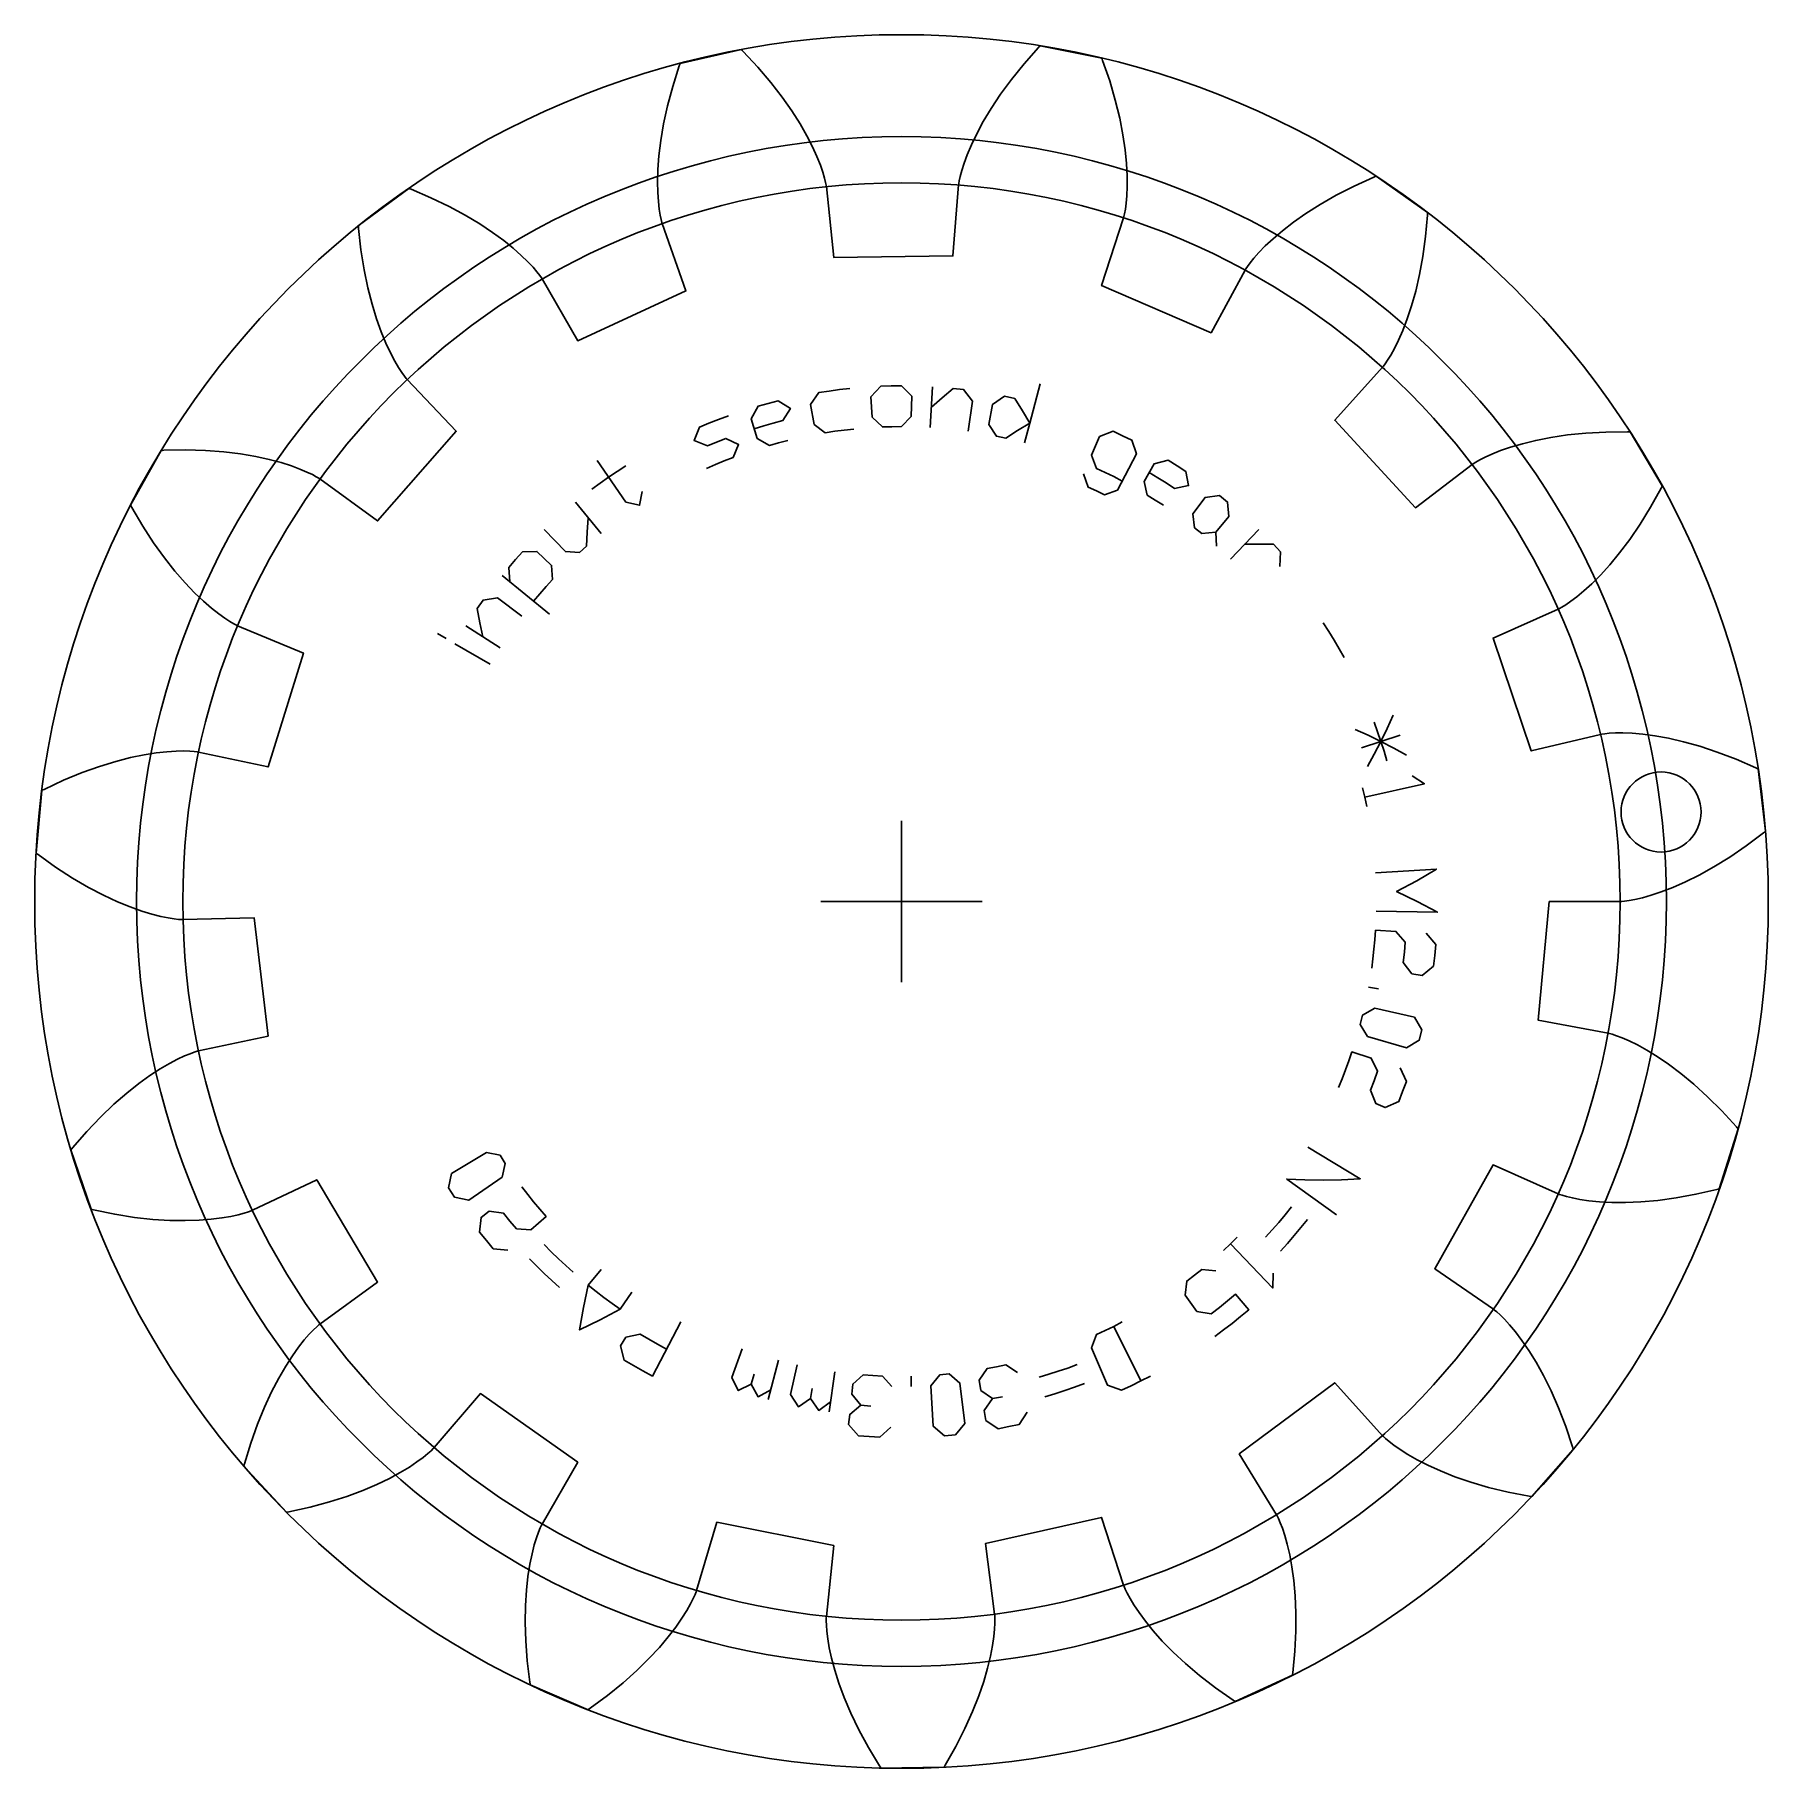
# Model space of a CAD drawing. Extents: x -17.2 to 17.2, y -17.2 to 17.2.
import ezdxf

# ---------------------------------------------------------------- set-up
doc = ezdxf.new("R2010")
doc.units = 0
for name, color, linetype in [('gear', 7, 'CONTINUOUS'), ('gear_guides', 5, 'CONTINUOUS'), ('gear_texts', 7, 'CONTINUOUS')]:
    doc.layers.add(name, color=color, linetype=linetype)

msp = doc.modelspace()

# ---------------------------------------------------------------- linework, layer by layer
at = {"layer": 'gear'}
msp.add_lwpolyline([(12.827, 0), (14.238511, 0.000025), (14.265465, 0.001243), (14.323051, 0.006401), (14.410895, 0.018347), (14.528423, 0.039898), (14.674867, 0.07383), (14.849263, 0.122865), (15.05046, 0.18966), (15.277118, 0.276794), (15.527719, 0.386757), (15.800568, 0.521939), (16.093802, 0.684618), (16.405394, 0.876951), (16.733164, 1.100965), (17.074783, 1.358543), (17.096538, 1.375796), (17.107432, 1.384475), (17.112883, 1.388827), (17.113565, 1.389372), (17.113654, 1.389868), (16.967838, 2.627043), (16.967636, 2.627506), (16.966846, 2.627877), (16.960533, 2.630843), (16.947919, 2.63675), (16.922749, 2.648473), (16.530606, 2.819568), (16.159736, 2.961239), (15.811966, 3.075859), (15.488945, 3.165905), (15.192144, 3.233946), (14.922844, 3.282632), (14.682138, 3.314682), (14.470926, 3.33287), (14.289908, 3.340016), (14.139588, 3.33897), (14.02027, 3.332606), (13.932056, 3.323801), (13.874849, 3.315429), (13.84835, 3.310347), (12.475512, 2.982204), (11.718048, 5.217211), (13.007517, 5.791347), (13.031645, 5.803423), (13.082155, 5.831558), (13.157545, 5.8782), (13.256147, 5.945691), (13.376129, 6.036253), (13.515503, 6.151982), (13.672137, 6.294837), (13.843759, 6.466628), (14.027969, 6.669013), (14.222246, 6.903485), (14.423961, 7.171368), (14.630385, 7.47381), (14.838703, 7.811772), (15.046021, 8.18603), (15.058878, 8.210641), (15.0653, 8.223), (15.06851, 8.229193), (15.068911, 8.229968), (15.068791, 8.230458), (14.432377, 9.301365), (14.432004, 9.301705), (14.431132, 9.301723), (14.424158, 9.301864), (14.410232, 9.302131), (14.382469, 9.302603), (13.954638, 9.299407), (13.558209, 9.277983), (13.193885, 9.241243), (12.862166, 9.192119), (12.563349, 9.133558), (12.297529, 9.068501), (12.064598, 8.999876), (11.864248, 8.930584), (11.695974, 8.863485), (11.559075, 8.80139), (11.452661, 8.747045), (11.375655, 8.703121), (11.326798, 8.672205), (11.304658, 8.656784), (10.183975, 7.798626), (8.582938, 9.532319), (9.527405, 10.581293), (9.544535, 10.602139), (9.579235, 10.648385), (9.629137, 10.721659), (9.691763, 10.823419), (9.764537, 10.954953), (9.84479, 11.117366), (9.929778, 11.311579), (10.016689, 11.538323), (10.102655, 11.798135), (10.184768, 12.091356), (10.260086, 12.418124), (10.32565, 12.778379), (10.378496, 13.171853), (10.415666, 13.598079), (10.417401, 13.625791), (10.418241, 13.639694), (10.418654, 13.646657), (10.418706, 13.647528), (10.418397, 13.647927), (9.401426, 14.367396), (9.400947, 14.367555), (9.400143, 14.367217), (9.393715, 14.364509), (9.380884, 14.359089), (9.35533, 14.348228), (8.965787, 14.171294), (8.612345, 13.99048), (8.294462, 13.808732), (8.011402, 13.628933), (7.762238, 13.453895), (7.54586, 13.286344), (7.360979, 13.12891), (7.206134, 12.984119), (7.079699, 12.854378), (6.979893, 12.741969), (6.904783, 12.64904), (6.8523, 12.577592), (6.820242, 12.529477), (6.806288, 12.506385), (6.131537, 11.266596), (3.963761, 12.199202), (4.399918, 13.541637), (4.407089, 13.567648), (4.419978, 13.62401), (4.435762, 13.711245), (4.451585, 13.829681), (4.464567, 13.979442), (4.471823, 14.160456), (4.47047, 14.372446), (4.457642, 14.614937), (4.430501, 14.887253), (4.386251, 15.188521), (4.322148, 15.517674), (4.235516, 15.87345), (4.123752, 16.254401), (3.984347, 16.658896), (3.974661, 16.684918), (3.969774, 16.697961), (3.967319, 16.70449), (3.967012, 16.705307), (3.966567, 16.705545), (2.744884, 16.949174), (2.744382, 16.949125), (2.743784, 16.948488), (2.739013, 16.9434), (2.729496, 16.93323), (2.710569, 16.912914), (2.426669, 16.592835), (2.177327, 16.283895), (1.960851, 15.988566), (1.775393, 15.709181), (1.618965, 15.447932), (1.489443, 15.206857), (1.38458, 14.987836), (1.302014, 14.792582), (1.239281, 14.622632), (1.193824, 14.479346), (1.163005, 14.363901), (1.14412, 14.277284), (1.134403, 14.220289), (1.131048, 14.193517), (1.018901, 12.786468), (-1.340787, 12.756732), (-1.488355, 14.160509), (-1.492384, 14.187188), (-1.503533, 14.243919), (-1.524595, 14.330033), (-1.558313, 14.444665), (-1.607366, 14.586759), (-1.674363, 14.755074), (-1.761823, 14.948187), (-1.872172, 15.164495), (-2.007727, 15.402229), (-2.170689, 15.659454), (-2.363128, 15.934077), (-2.586978, 16.223858), (-2.844025, 16.526416), (-3.135901, 16.839239), (-3.155334, 16.859071), (-3.165104, 16.868999), (-3.170002, 16.873965), (-3.170615, 16.874586), (-3.171118, 16.874623), (-4.386274, 16.600286), (-4.386713, 16.600036), (-4.386999, 16.599212), (-4.389289, 16.592623), (-4.393846, 16.579461), (-4.402873, 16.553203), (-4.532041, 16.145324), (-4.634169, 15.761678), (-4.711809, 15.403831), (-4.767597, 15.073168), (-4.804242, 14.77088), (-4.824512, 14.497966), (-4.831225, 14.255229), (-4.827236, 14.043273), (-4.815421, 13.8625), (-4.798669, 13.713113), (-4.779867, 13.595113), (-4.761889, 13.508303), (-4.747584, 13.452284), (-4.73976, 13.426462), (-4.269913, 12.095444), (-6.4135, 11.108508), (-7.119278, 12.3309), (-7.133809, 12.353634), (-7.167069, 12.400926), (-7.221337, 12.471028), (-7.298764, 12.562035), (-7.401372, 12.671893), (-7.531036, 12.798407), (-7.68948, 12.93925), (-7.87827, 13.091975), (-8.098801, 13.25402), (-8.352296, 13.422724), (-8.639797, 13.595333), (-8.962159, 13.769013), (-9.320045, 13.940863), (-9.713924, 14.107924), (-9.739743, 14.118138), (-9.752706, 14.123234), (-9.759201, 14.125778), (-9.760013, 14.126096), (-9.760488, 14.125925), (-10.759006, 13.381058), (-10.759305, 13.380651), (-10.759231, 13.379782), (-10.758643, 13.372831), (-10.757453, 13.358953), (-10.755019, 13.331294), (-10.707121, 12.90614), (-10.644376, 12.514122), (-10.569755, 12.155635), (-10.486227, 11.830868), (-10.396751, 11.539809), (-10.304265, 11.282246), (-10.211668, 11.057764), (-10.121813, 10.865754), (-10.037492, 10.705415), (-9.961427, 10.575757), (-9.896256, 10.475607), (-9.844524, 10.403614), (-9.80867, 10.358257), (-9.79102, 10.337849), (-8.82042, 9.313008), (-10.377261, 7.539521), (-11.519212, 8.369167), (-11.541735, 8.384024), (-11.591355, 8.4137), (-11.669443, 8.455669), (-11.777193, 8.507315), (-11.915613, 8.565941), (-12.085524, 8.628778), (-12.287557, 8.693), (-12.522144, 8.755733), (-12.789519, 8.814071), (-13.089716, 8.865084), (-13.422568, 8.905832), (-13.787702, 8.933381), (-14.184545, 8.944808), (-14.612321, 8.937221), (-14.640062, 8.93605), (-14.653977, 8.935433), (-14.660945, 8.935116), (-14.661817, 8.935076), (-14.662181, 8.934727), (-15.271407, 7.848123), (-15.271515, 7.84763), (-15.271094, 7.846865), (-15.26773, 7.840755), (-15.260998, 7.828561), (-15.247525, 7.804282), (-15.030842, 7.435368), (-14.814074, 7.102762), (-14.600093, 6.805618), (-14.391692, 6.542903), (-14.191568, 6.313401), (-14.002317, 6.115722), (-13.826421, 5.94831), (-13.666237, 5.809448), (-13.52399, 5.697268), (-13.401765, 5.609758), (-13.301493, 5.544773), (-13.224951, 5.500046), (-13.173749, 5.473193), (-13.149324, 5.461729), (-11.845796, 4.920268), (-12.546699, 2.666883), (-13.927371, 2.960328), (-13.953989, 2.964741), (-14.011389, 2.971668), (-14.099797, 2.978248), (-14.219238, 2.981603), (-14.369536, 2.97886), (-14.550316, 2.967155), (-14.761003, 2.943651), (-15.000825, 2.905546), (-15.268812, 2.850089), (-15.563805, 2.77459), (-15.884454, 2.676433), (-16.229226, 2.553086), (-16.596408, 2.402114), (-16.984114, 2.221192), (-17.008982, 2.208839), (-17.021442, 2.202615), (-17.027679, 2.199491), (-17.028459, 2.1991), (-17.02865, 2.198633), (-17.143244, 0.958176), (-17.143142, 0.957682), (-17.142446, 0.957154), (-17.136887, 0.952941), (-17.125778, 0.944539), (-17.103595, 0.92784), (-16.755594, 0.678952), (-16.422283, 0.463269), (-16.105943, 0.278849), (-15.808703, 0.123611), (-15.532534, -0.004652), (-15.279242, -0.108265), (-15.05046, -0.18966), (-14.847644, -0.251364), (-14.672067, -0.295989), (-14.524815, -0.32622), (-14.406781, -0.344802), (-14.318664, -0.354531), (-14.260967, -0.358236), (-14.233991, -0.358774), (-12.822927, -0.323231), (-12.546699, -2.666883), (-13.92736, -2.960378), (-13.953472, -2.967173), (-14.008727, -2.984191), (-14.092168, -3.01414), (-14.202647, -3.059655), (-14.338836, -3.123293), (-14.499226, -3.207515), (-14.682138, -3.314682), (-14.885727, -3.447037), (-15.10799, -3.6067), (-15.346771, -3.795656), (-15.599774, -4.015747), (-15.864569, -4.268661), (-16.138601, -4.555926), (-16.419201, -4.878902), (-16.436893, -4.900302), (-16.445745, -4.911056), (-16.450172, -4.916446), (-16.450726, -4.917121), (-16.45071, -4.917625), (-16.050857, -6.097448), (-16.050563, -6.097858), (-16.049714, -6.098057), (-16.042922, -6.099645), (-16.029355, -6.102802), (-16.002298, -6.109035), (-15.583151, -6.19486), (-15.190931, -6.256327), (-14.826929, -6.296136), (-14.492246, -6.317055), (-14.187784, -6.321901), (-13.914246, -6.313533), (-13.672137, -6.294837), (-13.461759, -6.268713), (-13.283211, -6.238067), (-13.136393, -6.205792), (-13.021006, -6.174759), (-12.93655, -6.147805), (-12.882333, -6.127723), (-12.857471, -6.117242), (-11.582857, -5.51084), (-10.377261, -7.539521), (-11.519183, -8.369207), (-11.540273, -8.386036), (-11.583829, -8.424057), (-11.647875, -8.485355), (-11.73029, -8.571871), (-11.828821, -8.6854), (-11.941088, -8.827578), (-12.064598, -8.999876), (-12.196752, -9.203596), (-12.334858, -9.439857), (-12.47614, -9.709598), (-12.617751, -10.013567), (-12.756784, -10.352317), (-12.890283, -10.726206), (-13.015258, -11.135389), (-13.022717, -11.162135), (-13.02643, -11.17556), (-13.028281, -11.182285), (-13.028513, -11.183126), (-13.028293, -11.183581), (-12.183132, -12.098768), (-12.182697, -12.099023), (-12.18184, -12.098859), (-12.174989, -12.097547), (-12.161312, -12.094913), (-12.134058, -12.089602), (-11.71624, -11.997525), (-11.332929, -11.894147), (-10.984205, -11.782462), (-10.669948, -11.665444), (-10.389837, -11.546035), (-10.143351, -11.427133), (-9.929778, -11.311579), (-9.748213, -11.202145), (-9.597566, -11.101526), (-9.47657, -11.012325), (-9.38378, -10.937043), (-9.317589, -10.878069), (-9.276228, -10.83767), (-9.257777, -10.817983), (-8.340006, -9.745575), (-6.4135, -11.108508), (-7.119234, -12.330925), (-7.131656, -12.354877), (-7.155982, -12.407327), (-7.189559, -12.489375), (-7.229659, -12.601933), (-7.273495, -12.745722), (-7.318227, -12.921272), (-7.360979, -13.12891), (-7.398848, -13.368769), (-7.428918, -13.640778), (-7.448272, -13.944663), (-7.454005, -14.27995), (-7.443235, -14.645964), (-7.413119, -15.041827), (-7.360859, -15.466467), (-7.356795, -15.493934), (-7.354726, -15.507708), (-7.353682, -15.514605), (-7.353551, -15.515468), (-7.353166, -15.515794), (-6.208833, -16.008101), (-6.208331, -16.008157), (-6.207615, -16.007658), (-6.20189, -16.003673), (-6.190467, -15.995704), (-6.167729, -15.979767), (-5.823485, -15.725709), (-5.51536, -15.475361), (-5.242211, -15.231493), (-5.002719, -14.996772), (-4.795392, -14.773755), (-4.618579, -14.564878), (-4.47047, -14.372446), (-4.349113, -14.198624), (-4.252416, -14.045431), (-4.178161, -13.914728), (-4.124014, -13.808213), (-4.087532, -13.727415), (-4.066178, -13.673686), (-4.05733, -13.648197), (-3.655092, -12.295212), (-1.340787, -12.756732), (-1.488305, -14.160514), (-1.489911, -14.187447), (-1.4908, -14.245257), (-1.488102, -14.333869), (-1.478955, -14.453006), (-1.460516, -14.602194), (-1.429979, -14.78076), (-1.38458, -14.987836), (-1.321616, -15.222361), (-1.23845, -15.483084), (-1.13253, -15.768569), (-1.001393, -16.077201), (-0.842684, -16.40719), (-0.654158, -16.75658), (-0.4337, -17.123251), (-0.418816, -17.146691), (-0.411323, -17.158433), (-0.407565, -17.164309), (-0.407094, -17.165044), (-0.40661, -17.165185), (0.83903, -17.149488), (0.839511, -17.149335), (0.839963, -17.148588), (0.843572, -17.142619), (0.850766, -17.130692), (0.865056, -17.106885), (1.076204, -16.734775), (1.255865, -16.380745), (1.406208, -16.046861), (1.529526, -15.735022), (1.628219, -15.446959), (1.704788, -15.184223), (1.761823, -14.948187), (1.801989, -14.740032), (1.828016, -14.560753), (1.84269, -14.411148), (1.848832, -14.291818), (1.849296, -14.203167), (1.84695, -14.145398), (1.844666, -14.118513), (1.661821, -12.718895), (3.963761, -12.199202), (4.399966, -13.541621), (4.409454, -13.566879), (4.432154, -13.620053), (4.470661, -13.699906), (4.527475, -13.805023), (4.604999, -13.933813), (4.705526, -14.084521), (4.831225, -14.255229), (4.984136, -14.443868), (5.166157, -14.648224), (5.379037, -14.865945), (5.624368, -15.094557), (5.903576, -15.331464), (6.217912, -15.573968), (6.568449, -15.81927), (6.591581, -15.834629), (6.603201, -15.842309), (6.609025, -15.846148), (6.609753, -15.846628), (6.610253, -15.84656), (7.741817, -15.325572), (7.742194, -15.325237), (7.742303, -15.324371), (7.743173, -15.31745), (7.744894, -15.303628), (7.748265, -15.276067), (7.789807, -14.850246), (7.809939, -14.453749), (7.811482, -14.08758), (7.797302, -13.752544), (7.770296, -13.449243), (7.733381, -13.178079), (7.68948, -12.93925), (7.64151, -12.732755), (7.592368, -12.558388), (7.544923, -12.415749), (7.501998, -12.304237), (7.466365, -12.223062), (7.440725, -12.171241), (7.427703, -12.14761), (6.691389, -10.943365), (8.582938, -9.532319), (9.527442, -10.581259), (9.546383, -10.600475), (9.588749, -10.639818), (9.656405, -10.697106), (9.751063, -10.770026), (9.874269, -10.85615), (10.027403, -10.95294), (10.211668, -11.057764), (10.428085, -11.1679), (10.677489, -11.280553), (10.96052, -11.392865), (11.277626, -11.501927), (11.629053, -11.604789), (12.014848, -11.698475), (12.434853, -11.779994), (12.462232, -11.784616), (12.475972, -11.786905), (12.482854, -11.788044), (12.483714, -11.788186), (12.484143, -11.78792), (13.305974, -10.851726), (13.306182, -10.851266), (13.305929, -10.850431), (13.303909, -10.843755), (13.299859, -10.830428), (13.291728, -10.803879), (13.156482, -10.397975), (13.013603, -10.027569), (12.866079, -9.692429), (12.716853, -9.392126), (12.568819, -9.126031), (12.424803, -8.893324), (12.287557, -8.693), (12.159744, -8.523868), (12.04393, -8.384564), (11.94257, -8.273555), (11.858001, -8.189143), (11.792431, -8.129479), (11.74793, -8.092567), (11.726423, -8.076275), (10.563956, -7.275628), (11.718048, -5.217211), (13.007538, -5.791301), (13.032657, -5.801152), (13.087362, -5.819862), (13.17247, -5.844678), (13.288603, -5.872794), (13.436187, -5.901359), (13.615451, -5.927497), (13.826421, -5.94831), (14.068924, -5.9609), (14.342585, -5.962372), (14.646829, -5.949855), (14.980879, -5.92051), (15.343762, -5.87154), (15.734309, -5.80021), (16.151159, -5.703849), (16.178051, -5.696936), (16.191533, -5.693439), (16.198284, -5.69168), (16.199128, -5.69146), (16.199412, -5.691043), (16.569407, -4.501518), (16.56941, -4.501013), (16.568839, -4.500353), (16.564278, -4.495076), (16.555158, -4.484548), (16.536931, -4.463601), (16.248282, -4.147799), (15.967098, -3.86753), (15.696014, -3.621369), (15.437545, -3.407724), (15.194078, -3.224845), (14.967863, -3.070833), (14.761003, -2.943651), (14.575449, -2.841127), (14.412987, -2.760973), (14.275238, -2.700787), (14.163647, -2.658071), (14.079478, -2.630234), (14.023812, -2.614614), (13.997537, -2.608479), (12.609918, -2.349869)], close=True, dxfattribs=at)
at = {"layer": 'gear_guides'}
for p, q in [((0, 1.6), (0, -1.6)), ((1.6, 0), (-1.6, 0))]:
    msp.add_line(p, q, dxfattribs=at)
for centre, radius in [((0, 0), 17.17), ((0, 0), 15.15), ((0, 0), 14.236343), ((15.045856, 1.773334), 0.79285)]:
    msp.add_circle(centre, radius, dxfattribs=at)
at = {"layer": 'gear_texts'}
for points in [[(-0.945572, 9.358973), (-1.133843, 9.338034), (-1.321653, 9.313309), (-1.508928, 9.284806), (-1.731933, 9.45085), (-1.804617, 9.847476), (-1.638293, 10.080823), (-1.434963, 10.111769), (-1.231051, 10.138614), (-1.026639, 10.161348)], [(0.193482, 9.606286), (0, 9.406619), (-0.189422, 9.404712), (-0.378766, 9.39899), (-0.580131, 9.590704), (-0.604477, 9.993199), (-0.411239, 10.204796), (-0.205661, 10.211008), (0, 10.213079), (0.201601, 10.009434), (0.193482, 9.606286)], [(0.567958, 9.389457), (0.61665, 10.194446)], [(0.592304, 9.791952), (0.805588, 9.979), (1.026639, 10.161348), (1.231051, 10.138614), (1.406635, 9.912154), (1.321653, 9.313309)], [(2.434612, 9.086096), (2.538976, 9.475587), (2.299401, 9.329036), (2.066778, 9.17676), (1.881566, 9.216518), (1.731933, 9.45085), (1.804617, 9.847476), (2.042878, 10.00668), (2.243969, 9.963513), (2.3959, 9.720549), (2.538976, 9.475587), (2.747703, 10.254567)], [(-3.428577, 9.620387), (-3.621608, 9.549395), (-3.81317, 9.47453), (-4.003186, 9.395823), (-4.108833, 9.129453), (-3.845133, 9.02486), (-3.66262, 9.100459), (-3.47862, 9.172368), (-3.225528, 9.050643), (-3.335633, 8.795342), (-3.512069, 8.726388), (-3.687081, 8.653896), (-3.860597, 8.577895)], [(-2.251151, 9.13328), (-2.434612, 9.086096), (-2.617086, 9.035228), (-2.858479, 9.173182), (-2.978441, 9.558154), (-2.841457, 9.809848), (-2.643339, 9.865077), (-2.44415, 9.916306), (-2.199671, 9.766825), (-2.347651, 9.524793), (-2.538976, 9.475587), (-2.729271, 9.422538), (-2.91846, 9.365668)], [(4.371474, 8.329148), (4.202863, 8.415487), (4.032548, 8.498414), (3.860597, 8.577895), (3.766107, 8.839378), (3.92416, 9.210341), (4.191579, 9.313305), (4.378271, 9.227011), (4.563188, 9.136974), (4.652559, 8.864711), (4.277779, 8.150626), (4.0227, 8.054744), (3.859686, 8.134116), (3.695106, 8.210189), (3.608054, 8.468415)], [(-5.458542, 8.631993), (-5.631258, 8.520324), (-5.80169, 8.405199), (-5.96977, 8.286666), (-6.135428, 8.164772)], [(-5.135273, 8.120784), (-5.186594, 7.84753), (-5.458099, 7.907422), (-6.030751, 8.737051)], [(5.186594, 7.84753), (5.027516, 7.950381), (4.8664, 8.050009), (4.804117, 8.320975), (5.005732, 8.670182), (5.283612, 8.740162), (5.458542, 8.631993), (5.631258, 8.520324), (5.68716, 8.239274), (5.408926, 8.183927), (5.243029, 8.291187), (5.075006, 8.395085), (4.904925, 8.495579)], [(-6.459215, 7.911102), (-5.949173, 7.286414)], [(6.225323, 7.31871), (5.949173, 7.286414), (5.80124, 7.404735), (5.772072, 7.681233), (6.01431, 8.003593), (6.298599, 8.039567), (6.459215, 7.911102), (6.486582, 7.625856), (6.225323, 7.31871), (6.237742, 7.040956)], [(-6.204194, 7.598758), (-6.225323, 7.31871), (-6.237742, 7.040956), (-6.378262, 6.913918), (-6.655858, 6.929482), (-7.074849, 7.365698)], [(6.516194, 6.784077), (7.074849, 7.365698)], [(-7.75493, 6.331704), (-7.779428, 6.617211), (-7.6446, 6.772524), (-7.506671, 6.925091), (-7.220293, 6.935185), (-6.929482, 6.655858), (-6.913918, 6.378262), (-7.040956, 6.237742), (-7.165138, 6.094693), (-7.286414, 5.949173)], [(6.795521, 7.074887), (7.079174, 7.079174), (7.365698, 7.074849), (7.506671, 6.925091), (7.493689, 6.638829)], [(-6.97407, 5.694152), (-7.911102, 6.459215)], [(-8.291187, 5.243029), (-8.352125, 5.520092), (-8.405199, 5.80169), (-8.286666, 5.96977), (-8.003593, 6.01431), (-7.520054, 5.650954)], [(8.769225, 4.830125), (8.670182, 5.005732), (8.567624, 5.179309), (8.46159, 5.350785), (8.352125, 5.520092)], [(-9.01939, 5.207347), (-9.193994, 5.308155)], [(-7.950381, 5.027516), (-8.631993, 5.458542)], [(-8.146371, 4.70331), (-8.844786, 5.10654)], [(9.228883, 2.673179), (9.365668, 2.91846), (9.496239, 3.17031), (9.620387, 3.428577), (9.737908, 3.693101)], [(9.616193, 2.785364), (9.558154, 2.978441), (9.496239, 3.17031), (9.430472, 3.360894), (9.360882, 3.550114)], [(10.003502, 2.89755), (9.75064, 3.038422), (9.496239, 3.17031), (9.240558, 3.293211), (8.983855, 3.407127)], [(9.11376, 3.04262), (9.878717, 3.298)], [(10.112062, 2.492399), (10.35689, 2.332565), (9.17676, 2.066778)], [(9.216518, 1.881566), (9.17676, 2.066778), (9.13328, 2.251151)], [(9.404712, -0.189422), (10.614157, -0.213781), (10.213079, 0), (9.80786, 0.197541), (10.204796, 0.411239), (10.59694, 0.640997), (9.389457, 0.567958)], [(9.313309, -1.321653), (9.338034, -1.133843), (9.358973, -0.945572), (9.376116, -0.756918), (9.389457, -0.567958), (9.791952, -0.592304), (9.979, -0.805588), (9.960755, -1.006372), (9.938469, -1.206749), (10.111769, -1.434963), (10.311384, -1.46329), (10.538904, -1.279655), (10.562536, -1.067173), (10.581884, -0.854258), (10.395693, -0.628824)], [(9.45085, -1.731933), (9.252538, -1.69559)], [(9.228883, -2.673179), (9.086096, -2.434612), (9.13328, -2.251151), (9.373448, -2.111075), (10.160201, -2.288267), (10.307819, -2.540649), (10.254567, -2.747703), (10.003502, -2.89755), (9.228883, -2.673179)], [(8.653896, -3.687081), (8.726388, -3.512069), (8.795342, -3.335633), (8.860728, -3.157844), (8.922521, -2.978775), (9.304999, -3.106465), (9.430472, -3.360894), (9.360882, -3.550114), (9.287495, -3.737895), (9.395823, -4.003186), (9.581305, -4.082212), (9.848601, -3.963721), (9.926422, -3.764595), (10.000217, -3.563943), (9.878717, -3.298)], [(-8.222547, -4.970703), (-7.950381, -5.027516), (-7.84753, -5.186594), (-7.907422, -5.458099), (-8.571125, -5.916221), (-8.856721, -5.85359), (-8.972799, -5.674055), (-8.9127, -5.387915), (-8.222547, -4.970703)], [(8.613838, -6.205467), (7.632322, -5.498376), (7.990385, -5.515364), (8.352125, -5.520092), (8.717195, -5.51242), (9.085239, -5.492218), (8.050009, -4.8664)], [(-7.520054, -5.650954), (-7.404735, -5.80124), (-7.286414, -5.949173), (-7.165138, -6.094693), (-7.040956, -6.237742), (-7.342778, -6.505133), (-7.625856, -6.486582), (-7.75493, -6.331704), (-7.880859, -6.174259), (-8.164772, -6.135428), (-8.325952, -6.256547), (-8.356983, -6.547278), (-8.223446, -6.714236), (-8.086573, -6.87847), (-7.795511, -6.90622)], [(7.210294, -6.651676), (7.342778, -6.505133), (7.472283, -6.355952), (7.598758, -6.204194), (7.722151, -6.049919)], [(7.506671, -6.925091), (7.6446, -6.772524), (7.779428, -6.617211), (7.911102, -6.459215), (8.039567, -6.298599)], [(-7.074887, -6.795521), (-6.936611, -6.936611), (-6.795521, -7.074887), (-6.651676, -7.210294), (-6.505133, -7.342778)], [(6.378262, -6.913918), (6.516194, -6.784077), (6.651484, -6.651484)], [(7.364301, -7.364301), (7.354176, -7.656508), (6.516194, -6.784077)], [(-7.365698, -7.074849), (-7.221738, -7.221738), (-7.074849, -7.365698), (-6.925091, -7.506671), (-6.772524, -7.6446)], [(-5.343569, -7.741496), (-5.57263, -8.073348), (-5.96977, -8.286666), (-6.377666, -8.487132), (-6.298599, -8.039567), (-6.204194, -7.598758), (-5.949173, -7.286414)], [(6.205467, -8.613838), (6.377666, -8.487132), (6.547278, -8.356983), (6.714236, -8.223446), (6.87847, -8.086573), (6.617211, -7.779428), (6.459215, -7.911102), (6.298599, -8.039567), (6.135428, -8.164772), (5.851921, -8.12308), (5.616225, -7.795908), (5.650954, -7.520054), (5.80124, -7.404735), (5.949173, -7.286414), (6.225323, -7.31871)], [(-5.57263, -8.073348), (-5.734073, -7.959494), (-5.893191, -7.842413), (-6.049919, -7.722151), (-6.204194, -7.598758)], [(-4.652559, -8.864711), (-4.830125, -8.769225), (-5.005732, -8.670182), (-5.179309, -8.567624), (-5.458542, -8.631993), (-5.566298, -8.802396), (-5.492218, -9.085239), (-5.308155, -9.193994), (-5.121938, -9.29902), (-4.933645, -9.400275), (-4.371474, -8.329148)], [(4.371474, -8.329148), (4.202863, -8.415487), (4.032548, -8.498414), (3.860597, -8.577895), (3.766107, -8.839378), (4.082212, -9.581305), (4.357069, -9.681011), (4.551133, -9.591309), (4.743351, -9.497718), (4.933645, -9.400275)], [(4.743351, -9.497718), (4.202863, -8.415487)], [(-2.591158, -9.670332), (-2.841457, -9.809848), (-2.978441, -9.558154), (-3.234155, -9.687478), (-3.360894, -9.430472), (-3.157844, -8.860728)], [(-2.434612, -9.086096), (-2.643339, -9.865077)], [(-1.406635, -9.912154), (-1.638293, -10.080823), (-1.804617, -9.847476), (-2.042878, -10.00668), (-2.199671, -9.766825), (-2.066778, -9.17676)], [(2.492399, -10.112062), (2.332565, -10.35689), (2.123535, -10.401761), (1.913643, -10.442413), (1.670634, -10.279827), (1.638293, -10.080823), (1.804617, -9.847476), (1.57361, -9.682814), (1.541269, -9.48381), (1.69559, -9.252538), (1.881566, -9.216518), (2.066778, -9.17676), (2.299401, -9.329036)], [(2.729271, -9.422538), (2.91846, -9.365668), (3.106465, -9.304999), (3.293211, -9.240558), (3.47862, -9.172368)], [(-2.91846, -9.365668), (-2.978441, -9.558154)], [(-1.321653, -9.313309), (-1.434963, -10.111769)], [(-0.209721, -10.412582), (-0.427476, -10.607699), (-0.640997, -10.59694), (-0.854258, -10.581884), (-1.046906, -10.361942), (-1.026639, -10.161348), (-0.805588, -9.979), (-0.986106, -9.760161), (-0.965839, -9.559567), (-0.756918, -9.376116), (-0.567958, -9.389457), (-0.378766, -9.39899), (-0.193482, -9.606286)], [(0.193482, -9.606286), (0.189422, -9.404712)], [(0.580131, -9.590704), (0.756918, -9.376116), (0.945572, -9.358973), (1.158145, -9.538179), (1.255353, -10.338759), (1.067173, -10.562536), (0.854258, -10.581884), (0.628824, -10.395693), (0.580131, -9.590704)], [(2.841457, -9.809848), (3.038422, -9.75064), (3.234155, -9.687478), (3.428577, -9.620387), (3.621608, -9.549395)], [(-1.768275, -9.649163), (-1.804617, -9.847476)], [(2.00255, -9.809139), (1.804617, -9.847476)], [(-0.604477, -9.993199), (-0.805588, -9.979)]]:
    msp.add_lwpolyline(points, dxfattribs=at)

doc.saveas('drawing.dxf')
